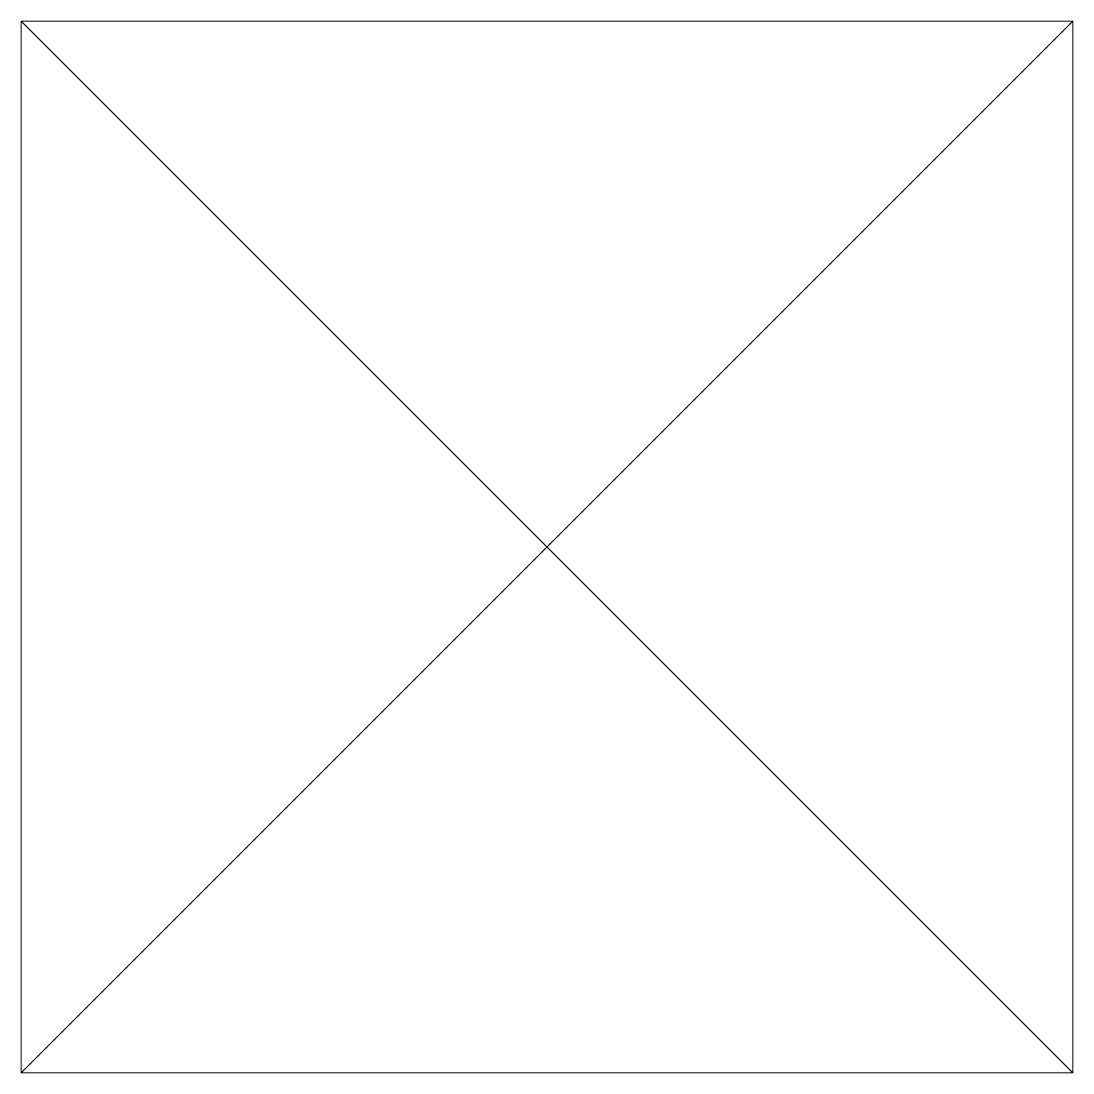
# Model space of a CAD drawing. Header units: millimetres. Extents: x 66.141 to 66.941, y 160.905 to 161.705.
import ezdxf

# ---------------------------------------------------------------- set-up
doc = ezdxf.new("R2010")
doc.units = ezdxf.units.MM
doc.layers.add('ARREDI', color=7, linetype='Continuous', lineweight=9)

# ---------------------------------------------------------------- blocks, each defined once
blk = doc.blocks.new('*U26')
for p, q in [((0, 0), (0.6, 0.6)), ((0.6, 0), (0, 0.6))]:
    blk.add_line(p, q)
blk.add_lwpolyline([(0, 0), (0, 0.6), (0.6, 0.6), (0.6, 0), (0, 0)])

msp = doc.modelspace()

# ---------------------------------------------------------------- block references
at = {"layer": 'ARREDI', "xscale": 1.333333333333872, "yscale": 1.333333333333872, "zscale": 1.333333333333872, "rotation": 179.9999999998233}
msp.add_blockref('*U26', (66.94103, 161.70507), dxfattribs=at)

doc.saveas('drawing.dxf')
